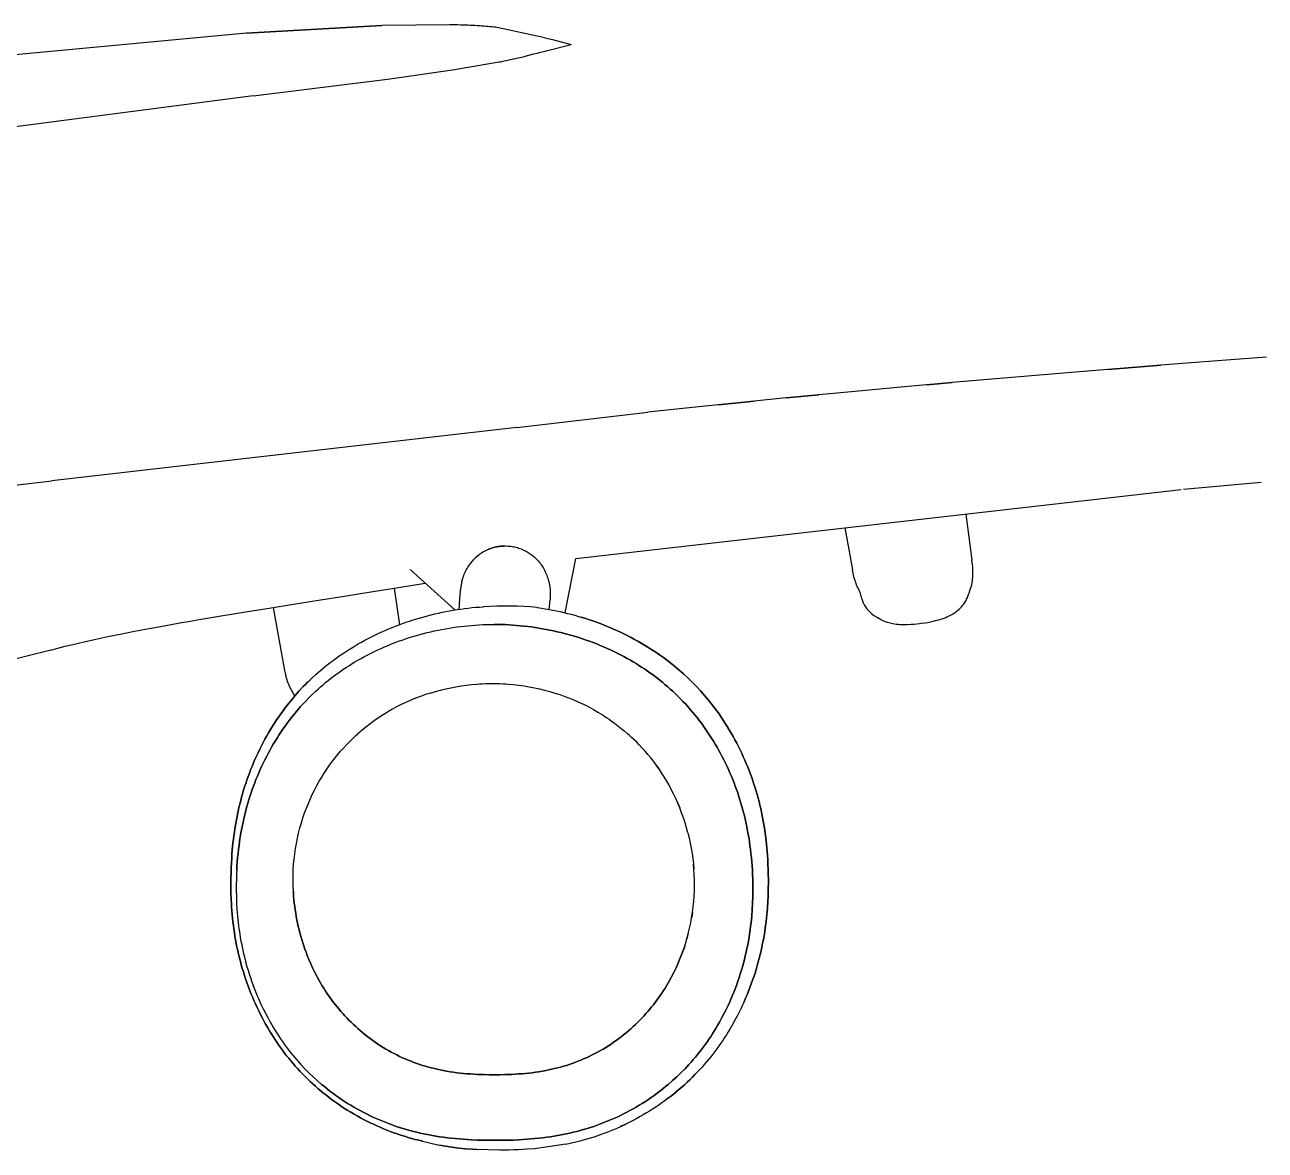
# Model space of a CAD drawing. Header units: metres. Extents: x -35769 to 135608, y -97159 to 12469.
# Drawn here: x 107040 to 115846, y -10421 to -2433 of the extents above; entities that cross this region are included whole.
import ezdxf

# ---------------------------------------------------------------- set-up
doc = ezdxf.new("R2010")
doc.units = ezdxf.units.M
doc.layers.get('0').update_dxf_attribs({"linetype": 'CONTINUOUS'})

msp = doc.modelspace()

# ---------------------------------------------------------------- linework, layer by layer
for p, q in [((108613.3, -2491.6), (109574.8, -2437.4)), ((109574.8, -2437.4), (108613.3, -2491.6)), ((110058, -2433), (109574.8, -2437.4)), ((110058, -2433), (109574.8, -2437.4)), ((110732, -2524.5), (110381.9, -2450.2)), ((108613.3, -2491.6), (101575, -3155.5)), ((110732, -2524.5), (110785.9, -2538.2)), ((110785.9, -2538.2), (110917.7, -2572.1)), ((110741.9, -2617.5), (110917.7, -2572.1)), ((110091.3, -2750.2), (110408, -2696.7)), ((109615, -2818.8), (110091.5, -2750.6)), ((108660.1, -2936.7), (109615, -2818.9)), ((108660.1, -2936.7), (99694.2, -4107)), ((110532.3, -5290.9), (111464, -5183.2)), ((110532.3, -5290.9), (107232.1, -5670.4)), ((100064.5, -6502.2), (107232.1, -5670.4)), ((115266, -5729.6), (115818.2, -5678.6)), ((110950.9, -6221.5), (115248.3, -5731.5)), ((113719.5, -5905.8), (113763.5, -6232.1)), ((112862.5, -6003.5), (112888.9, -6158.4)), ((112888.9, -6158.4), (112916.1, -6300.9)), ((110876.6, -6606.7), (110950.9, -6221.5)), ((110093.2, -6586.3), (109775.9, -6299.4)), ((109661.9, -6431), (109698.9, -6691.1)), ((110763.4, -6582.5), (110769, -6513.6)), ((108886, -7017), (108806, -6568)), ((107224.1, -6871.1), (105025.5, -7419.4)), ((111747.4, -8168.4), (111737.7, -8132.5)), ((111747.3, -8167.9), (111756.2, -8204)), ((110879.9, -10378.4), (110674.3, -10409)), ((110879.9, -10378.4), (110992.4, -10352))]:
    msp.add_line(p, q)
at = {"ltscale": 0.449428}
msp.add_line((113660.6, -6591.6), (113674.1, -6579.8), dxfattribs=at)
at = {"ltscale": 0.449412}
msp.add_line((113621.1, -6618.3), (113636.5, -6609), dxfattribs=at)
for points in [[(110381.9, -2450.2), (110368.6, -2448.9), (110355, -2447.6), (110341.1, -2446.3), (110326.9, -2445.1), (110312.4, -2444), (110297.6, -2442.8), (110282.4, -2441.8), (110267, -2440.7), (110251.2, -2439.8), (110235.2, -2438.9), (110218.8, -2438.1), (110202.2, -2437.3), (110185.2, -2436.6), (110167.9, -2435.9), (110150.4, -2435.3), (110132.5, -2434.7), (110114.3, -2434.2), (110095.9, -2433.8), (110077.1, -2433.4), (110058, -2433)], [(110408, -2696.7), (110417.1, -2694.9), (110426, -2693.2), (110443.4, -2689.8), (110460.2, -2686.4), (110476.9, -2682.8), (110492.7, -2679.4), (110509.7, -2675.6), (110526.2, -2671.8), (110541.8, -2668.2), (110553.6, -2665.4), (110564.9, -2662.6), (110576.2, -2659.8), (110587.4, -2657), (110609.4, -2651.3), (110652.8, -2640.1)], [(110652.8, -2640.1), (110678.5, -2633.4), (110691.5, -2630.1), (110711.3, -2625.1), (110726.4, -2621.3), (110741.9, -2617.5)], [(115854.8, -4792.4), (115600.6, -4811.5), (115352, -4830.5), (115103.9, -4849.8), (114729.6, -4879.6), (115103.9, -4849.8), (114729.6, -4879.5), (114357.8, -4909.8), (113989.1, -4940.7), (113624.4, -4972.4), (113443.1, -4988.5), (113624.4, -4972.4), (113440.9, -4988.6), (113258.6, -5005), (113083.3, -5021), (112909.3, -5037.2), (112676, -5059.4), (112445.4, -5081.8), (112676, -5059.4), (112445.5, -5081.7), (112218, -5104.3), (111962, -5130.4), (112218, -5104.5), (111962, -5130.4), (111710.6, -5156.6), (111464, -5183.2)], [(110451.3, -6132.4), (110439.9, -6132.6), (110428.9, -6133.2), (110418.3, -6134.1), (110407.8, -6135.3), (110397.6, -6136.9), (110387.4, -6138.8), (110377.4, -6141.1), (110367.5, -6143.8), (110357.6, -6146.8), (110347.8, -6150.1), (110338.1, -6153.8), (110328.5, -6157.8), (110319, -6162.2), (110309.7, -6166.9), (110300.4, -6171.9), (110291.3, -6177.2), (110282.4, -6182.9), (110273.6, -6188.9), (110265, -6195.1), (110256.6, -6201.7), (110237.2, -6218.9)], [(110328.7, -6157.7), (110338.3, -6153.7), (110348, -6150.1), (110357.8, -6146.7), (110367.6, -6143.8), (110377.5, -6141.1), (110387.5, -6138.8), (110397.6, -6136.9), (110407.9, -6135.3), (110418.3, -6134), (110429, -6133.2), (110439.9, -6132.6), (110451.3, -6132.4)], [(110451.3, -6132.4), (110470.5, -6133), (110480, -6133.6), (110489.5, -6134.6), (110499, -6135.9), (110508.5, -6137.5), (110517.9, -6139.4), (110527.2, -6141.6), (110536.5, -6144.2), (110545.6, -6147), (110554.7, -6150.1), (110563.6, -6153.4), (110581.2, -6161), (110598.2, -6169.6)], [(110143, -6384.9), (110151.6, -6355), (110155.4, -6344.2), (110159.6, -6333.5), (110164.1, -6322.9), (110169, -6312.5), (110174.2, -6302.3), (110179.8, -6292.3), (110185.7, -6282.4), (110191.9, -6272.8), (110198.5, -6263.3), (110205.4, -6254.2), (110215, -6242.3), (110225.2, -6230.9), (110236, -6220)], [(110598.2, -6169.6), (110612.9, -6178.2), (110627, -6187.4), (110640.7, -6197.5), (110653.8, -6208.2), (110662.2, -6215.7), (110670.3, -6223.6), (110678.1, -6231.7), (110685.7, -6240.1), (110692.9, -6248.7), (110699.9, -6257.6), (110706.5, -6266.7), (110712.8, -6276.1), (110718.9, -6285.6), (110724.5, -6295.4), (110729.9, -6305.3), (110734.9, -6315.5), (110739.2, -6324.7), (110743.2, -6334.1), (110746.9, -6343.5), (110750.3, -6353.1), (110753.4, -6362.7), (110756.3, -6372.5), (110761.2, -6392.1), (110765.1, -6412), (110766.9, -6424.4), (110768.4, -6436.9), (110769.5, -6449.7), (110770.2, -6462.5), (110770.5, -6475.2), (110770.4, -6488), (110769.9, -6500.8), (110769, -6513.6)], [(113748.3, -6449.3), (113762.3, -6408.7), (113765.3, -6393.3), (113767.5, -6377.8), (113768.7, -6366), (113769.5, -6354.3), (113769.9, -6342.5), (113769.9, -6330.7), (113769.4, -6315), (113769.7, -6299.3), (113769.5, -6278.4), (113768.5, -6264.5), (113763.5, -6232.1)], [(112966.4, -6452.1), (112960.5, -6441.9), (112955.1, -6431.5), (112950.1, -6420.8), (112945.4, -6410), (112941.1, -6399.1), (112937.2, -6388), (112933.6, -6376.8), (112930.3, -6365.5), (112926.4, -6350.3), (112922.8, -6335), (112918.7, -6314.6), (112916.1, -6300.9)], [(107224.1, -6871.1), (107275.1, -6857.9), (107327.1, -6844.7), (107380, -6831.9), (107420.2, -6822.5), (107461, -6813.1), (107544.4, -6794.4), (107629.9, -6776.1), (107717.5, -6758.1), (107818.8, -6738.1), (107923, -6718.3), (108029.9, -6698.6), (108139.7, -6679), (108214.7, -6665.9), (108290.8, -6652.8), (108447.1, -6626.5), (108608.6, -6599.9), (108775.4, -6572.9), (108947.5, -6545.3), (109125.1, -6517), (109308.2, -6487.8), (109497.1, -6457.6), (109691.6, -6426.2), (109882, -6395.3)], [(110143, -6384.9), (110140.7, -6394.2), (110139.6, -6399.6), (110137.1, -6411.7), (110136, -6417.1), (110135, -6423.3), (110132.2, -6440.9), (110131.3, -6447.7), (110130.7, -6452.7), (110130.1, -6457.9), (110128.2, -6475.6), (110127.1, -6486.9), (110126.3, -6497.1), (110125.5, -6508.1), (110124.7, -6519.7), (110124, -6531.4), (110123.5, -6540.2), (110123, -6549.3), (110122.6, -6559.2), (110121.7, -6581.8)], [(112966.4, -6452.1), (112968.6, -6461.6), (112970.8, -6470.7), (112973, -6479.3), (112975.3, -6487.4), (112978.2, -6497.5), (112981.2, -6506.7), (112984.1, -6515.2), (112986.9, -6522.8), (112989.7, -6529.6), (112992.3, -6535.6), (112994.2, -6539.7), (112996, -6543.4), (112997.8, -6546.8), (112999.4, -6549.8)], [(113411.2, -6681.4), (113431, -6678.2), (113450.7, -6674.6), (113470, -6670.8), (113489.3, -6666.6), (113515, -6660.2), (113527.7, -6656.6), (113540.4, -6652.8), (113553, -6648.6), (113565.5, -6644.2), (113578.1, -6639.2), (113590.5, -6633.9), (113601.3, -6628.9), (113611.9, -6623.5), (113620.2, -6618.9), (113628.5, -6614.1), (113636.5, -6609), (113644.5, -6603.7), (113652.2, -6598.1), (113659.7, -6592.3), (113667, -6586.2), (113674.1, -6579.8), (113680.4, -6573.8), (113686.5, -6567.5), (113692.3, -6561), (113697.9, -6554.4), (113703.2, -6547.5), (113708.4, -6540.4), (113713.2, -6533.2), (113717.8, -6525.8), (113722.1, -6518.3), (113726.2, -6510.6), (113732.4, -6497.4), (113737.8, -6484), (113742.5, -6470.3), (113745.6, -6459.9), (113748.3, -6449.3)], [(109046.9, -7099.6), (109062.1, -7084.7), (109077.6, -7070), (109109, -7041.3), (109141.2, -7013.5), (109174.1, -6986.4), (109207.7, -6960.2), (109229, -6944.2), (109250.5, -6928.6), (109272.3, -6913.2), (109294.2, -6898.2), (109316.5, -6883.5), (109338.9, -6869.1), (109361.5, -6855.1), (109384.3, -6841.3), (109407.4, -6827.9), (109430.6, -6814.8), (109454, -6802.1), (109477.5, -6789.6), (109501.3, -6777.5), (109525.2, -6765.7), (109549.2, -6754.2), (109573.4, -6743), (109597.8, -6732.2), (109622.3, -6721.6), (109646.9, -6711.4), (109671.7, -6701.6), (109696.6, -6692), (109721.6, -6682.8), (109746.7, -6673.9), (109771.9, -6665.3), (109797.3, -6657), (109822.8, -6649.1), (109848.3, -6641.5), (109874, -6634.3), (109899.7, -6627.3), (109925.5, -6620.7), (109951.4, -6614.4), (109977.4, -6608.5), (110003.4, -6602.9), (110029.5, -6597.6), (110055.7, -6592.7), (110082, -6588.1), (110108.2, -6583.8), (110134.6, -6579.9), (110161, -6576.4), (110187.4, -6573.2), (110213.9, -6570.3), (110240.4, -6567.9), (110266.9, -6565.7), (110293.4, -6564), (110295.1, -6563.9)], [(110677.5, -6568.7), (110681.9, -6569.3), (110708.5, -6573.2), (110735, -6577.5), (110761.5, -6582.2), (110788, -6587.2), (110814.3, -6592.6), (110840.6, -6598.3), (110866.9, -6604.3), (110893, -6610.7), (110919.1, -6617.5), (110945, -6624.5), (110970.9, -6631.9), (110996.7, -6639.7), (111022.4, -6647.8), (111048, -6656.2), (111073.4, -6664.9), (111098.8, -6674), (111124, -6683.4), (111149.1, -6693.2), (111174.1, -6703.2), (111199, -6713.7), (111223.7, -6724.4), (111248.2, -6735.4), (111272.6, -6746.8), (111296.9, -6758.6), (111321, -6770.6), (111344.9, -6783), (111368.7, -6795.7), (111392.2, -6808.7), (111415.6, -6822), (111438.8, -6835.7), (111461.8, -6849.7), (111484.6, -6864), (111507.2, -6878.6), (111529.6, -6893.6), (111552, -6909), (111574.1, -6924.8), (111595.6, -6940.6), (111616.8, -6956.7), (111650.6, -6983.3), (111683.7, -7010.8), (111716.1, -7039.1), (111747.7, -7068.3), (111778.6, -7098.3)], [(109104.8, -7163.9), (109121.9, -7148.2), (109139.3, -7132.7), (109156.9, -7117.6), (109174.7, -7102.6), (109192.8, -7088), (109211, -7073.5), (109229.5, -7059.4), (109248.1, -7045.5), (109267, -7031.8), (109286, -7018.5), (109305.2, -7005.4), (109324.6, -6992.5), (109344.2, -6979.9), (109363.9, -6967.6), (109383.8, -6955.5), (109403.9, -6943.7), (109427, -6930.6), (109450.3, -6917.8), (109473.9, -6905.3), (109497.6, -6893.2), (109521.4, -6881.4), (109545.5, -6870), (109569.7, -6859), (109594, -6848.3), (109618.6, -6837.9), (109643.2, -6827.9), (109668, -6818.2), (109693, -6808.9), (109718, -6799.9), (109743.2, -6791.3), (109768.5, -6783.1), (109794, -6775.2), (109819.5, -6767.6), (109845.1, -6760.4), (109870.8, -6753.5), (109896.6, -6747), (109922.5, -6740.8), (109948.5, -6735), (109974.5, -6729.5), (110000.6, -6724.4), (110026.8, -6719.6), (110053.1, -6715.1), (110079.4, -6711.1), (110105.7, -6707.3), (110132.1, -6703.9), (110158.5, -6700.9), (110185, -6698.2), (110211.5, -6695.8), (110238.1, -6693.8), (110264.6, -6692.2), (110291.2, -6690.9), (110317.8, -6690), (110344.4, -6689.4), (110371.1, -6689.3)], [(111639.2, -7163.9), (111622, -7148.2), (111604.6, -7132.7), (111586.9, -7117.6), (111569.1, -7102.6), (111551, -7088), (111532.7, -7073.5), (111514.2, -7059.4), (111495.5, -7045.5), (111476.6, -7031.8), (111457.5, -7018.5), (111438.2, -7005.4), (111418.8, -6992.5), (111399.2, -6979.9), (111379.4, -6967.6), (111359.5, -6955.5), (111339.4, -6943.7), (111316.2, -6930.6), (111292.8, -6917.8), (111269.3, -6905.3), (111245.5, -6893.2), (111221.6, -6881.4), (111197.5, -6870), (111173.3, -6859), (111148.9, -6848.3), (111124.3, -6837.9), (111099.6, -6827.9), (111074.8, -6818.2), (111049.8, -6808.9), (111024.7, -6799.9), (110999.5, -6791.3), (110974.1, -6783.1), (110948.7, -6775.2), (110923.1, -6767.6), (110897.5, -6760.4), (110871.7, -6753.5), (110845.9, -6747), (110819.9, -6740.8), (110793.9, -6735), (110767.9, -6729.5), (110741.7, -6724.4), (110715.5, -6719.6), (110689.2, -6715.1), (110662.9, -6711.1), (110636.5, -6707.3), (110610.1, -6703.9), (110583.7, -6700.9), (110557.2, -6698.2), (110530.7, -6695.8), (110504.1, -6693.8), (110477.5, -6692.2), (110450.9, -6690.9), (110424.3, -6690), (110397.7, -6689.4), (110371.1, -6689.3)], [(110371.1, -6689.3), (110397.7, -6689.4), (110424.3, -6690), (110450.9, -6690.9), (110477.5, -6692.2), (110504.1, -6693.8), (110530.7, -6695.8), (110557.2, -6698.2), (110583.7, -6700.9), (110610.1, -6703.9), (110636.5, -6707.3), (110662.9, -6711.1), (110689.2, -6715.1), (110715.5, -6719.6), (110741.7, -6724.4), (110767.9, -6729.5), (110793.9, -6735), (110819.9, -6740.8), (110845.9, -6747), (110871.7, -6753.5), (110897.5, -6760.4), (110923.1, -6767.6), (110948.7, -6775.2), (110974.1, -6783.1), (110999.5, -6791.3), (111024.7, -6799.9), (111049.8, -6808.9), (111074.8, -6818.2), (111099.6, -6827.9), (111124.3, -6837.9), (111148.9, -6848.3), (111173.3, -6859), (111197.5, -6870), (111221.6, -6881.4), (111245.5, -6893.2), (111269.3, -6905.3), (111292.8, -6917.8), (111316.2, -6930.6), (111339.4, -6943.7), (111359.5, -6955.5), (111379.4, -6967.6), (111399.2, -6979.9), (111418.8, -6992.5), (111438.2, -7005.4), (111457.5, -7018.5), (111476.6, -7031.8), (111495.5, -7045.5), (111514.2, -7059.4), (111532.7, -7073.5), (111551, -7088), (111569.1, -7102.6), (111586.9, -7117.6), (111604.6, -7132.7), (111622, -7148.2), (111639.2, -7163.9)], [(111778.6, -7098.3), (111747.7, -7068.3), (111716.1, -7039.1), (111683.7, -7010.8), (111650.6, -6983.3), (111616.8, -6956.7), (111595.6, -6940.6), (111574.1, -6924.8), (111552, -6909), (111529.6, -6893.6), (111507.2, -6878.6), (111484.6, -6864), (111461.8, -6849.7), (111438.8, -6835.7), (111415.6, -6822), (111392.2, -6808.7), (111368.7, -6795.7), (111344.9, -6783), (111321, -6770.6), (111296.9, -6758.6), (111272.6, -6746.8), (111248.2, -6735.4), (111223.7, -6724.4), (111199, -6713.7), (111174.1, -6703.2), (111149.1, -6693.2), (111124, -6683.4), (111098.8, -6674), (111073.4, -6664.9), (111048, -6656.2), (111022.4, -6647.8), (110996.7, -6639.7), (110992.4, -6638.4)], [(113411.2, -6681.4), (113391.4, -6684.2), (113371.5, -6686.6), (113351.9, -6688.7), (113332.2, -6690.3), (113305.8, -6691.8), (113292.5, -6692.2), (113279.3, -6692.3), (113266, -6692), (113252.8, -6691.5), (113239.3, -6690.5), (113225.8, -6689.1), (113214, -6687.4), (113202.3, -6685.4), (113193, -6683.5), (113183.7, -6681.4), (113174.4, -6678.9), (113165.3, -6676.2), (113156.3, -6673.1), (113147.3, -6669.8), (113138.5, -6666.1), (113129.9, -6662.1), (113122.1, -6658.2), (113114.4, -6654), (113106.9, -6649.6), (113096, -6642.4)], [(108957.9, -7195), (108955, -7190.9), (108948.3, -7180.8), (108941.9, -7170.5), (108935.8, -7160.1), (108930, -7149.4), (108924.5, -7138.6), (108919.4, -7127.6), (108914.6, -7116.5), (108910.1, -7105.3), (108905.9, -7093.9), (108902, -7082.4), (108898.4, -7070.9), (108895.2, -7059.2), (108892.3, -7047.5), (108889.6, -7035.6), (108886, -7017)], [(109046.9, -7099.6), (109031.8, -7114.7), (109016.9, -7130), (108987.8, -7161.2), (108959.5, -7193.1), (108932, -7225.8), (108905.3, -7259.2), (108889.1, -7280.3), (108873.2, -7301.6), (108857.6, -7323.3), (108842.2, -7345.3), (108827.3, -7367.4), (108812.6, -7389.8), (108798.3, -7412.3), (108784.4, -7435.1), (108770.7, -7458.1), (108757.4, -7481.2), (108744.4, -7504.6), (108731.8, -7528.1), (108719.5, -7551.8), (108707.5, -7575.7), (108695.9, -7599.7), (108684.6, -7623.9), (108673.7, -7648.3), (108663.1, -7672.8), (108652.9, -7697.4), (108643, -7722.2), (108633.8, -7746), (108625, -7769.9), (108616.5, -7793.9), (108608.4, -7818), (108600.5, -7842.2), (108593, -7866.6), (108585.8, -7891), (108578.9, -7915.5), (108572.3, -7940.1), (108566.1, -7964.8), (108560.1, -7989.5), (108554.5, -8014.4), (108549.2, -8039.3), (108544.2, -8064.2), (108539.5, -8089.3), (108535.1, -8114.4), (108531.1, -8139.5), (108527.3, -8164.7), (108523.8, -8189.9), (108520.6, -8215.2), (108517.7, -8240.5), (108515.1, -8265.9), (108510.7, -8316.7), (108508.4, -8349.1), (108506.5, -8381.5), (108504.9, -8417), (108503.7, -8452.5)], [(108503.7, -8452.5), (108504.9, -8417), (108506.5, -8381.5), (108508.4, -8349.1), (108510.7, -8316.7), (108515.1, -8265.9), (108517.7, -8240.5), (108520.6, -8215.2), (108523.8, -8189.9), (108527.3, -8164.7), (108531.1, -8139.5), (108535.1, -8114.4), (108539.5, -8089.3), (108544.2, -8064.2), (108549.2, -8039.3), (108554.5, -8014.4), (108560.1, -7989.5), (108566.1, -7964.8), (108572.3, -7940.1), (108578.9, -7915.5), (108585.8, -7891), (108593, -7866.6), (108600.5, -7842.2), (108608.4, -7818), (108616.5, -7793.9), (108625, -7769.9), (108633.8, -7746), (108643, -7722.2), (108652.9, -7697.4), (108663.1, -7672.8), (108673.7, -7648.3), (108684.6, -7623.9), (108695.9, -7599.7), (108707.5, -7575.7), (108719.5, -7551.8), (108731.8, -7528.1), (108744.4, -7504.6), (108757.4, -7481.2), (108770.7, -7458.1), (108784.4, -7435.1), (108798.3, -7412.3), (108812.6, -7389.8), (108827.3, -7367.4), (108842.2, -7345.3), (108857.6, -7323.3), (108873.2, -7301.6), (108889.1, -7280.3), (108905.3, -7259.2), (108932, -7225.8), (108959.5, -7193.1), (108987.8, -7161.2), (109016.9, -7130), (109031.8, -7114.7), (109046.9, -7099.6)], [(109919.9, -7176.1), (109955.4, -7165.7), (109991.4, -7155.9), (110027.6, -7147.1), (110064, -7139.1), (110100.6, -7131.9), (110137.4, -7125.7), (110174.3, -7120.4), (110211.3, -7115.9), (110248.5, -7112.4), (110267.1, -7111), (110285.7, -7109.9), (110310.5, -7108.7), (110335.4, -7108), (110360.5, -7107.8)], [(110360.5, -7107.8), (110385.3, -7108), (110410.2, -7108.7), (110435.1, -7109.9), (110453.7, -7111), (110472.4, -7112.4), (110509.6, -7115.9), (110546.8, -7120.4), (110583.9, -7125.7), (110620.8, -7131.9), (110657.5, -7139.1), (110693.6, -7147), (110730, -7155.8), (110766.1, -7165.6), (110802, -7176.3), (110837.6, -7187.8), (110872.9, -7200.2), (110907.9, -7213.4), (110942.5, -7227.6), (110976.7, -7242.7), (111010.1, -7258.4), (111043.4, -7275.3), (111076.3, -7293), (111108.6, -7311.6), (111140.5, -7331.1), (111156.2, -7341.1), (111171.8, -7351.4), (111187.2, -7361.9), (111202.5, -7372.6), (111226.7, -7390.2), (111250.5, -7408.3), (111273.9, -7426.9), (111297, -7445.9), (111319.5, -7465.4)], [(112317.9, -8463.3), (112317.1, -8428.3), (112315.8, -8393.2), (112314.1, -8359.9), (112312, -8326.5), (112307.9, -8275.3), (112305.4, -8249.8), (112302.7, -8224.3), (112299.6, -8198.8), (112296.3, -8173.4), (112292.7, -8148), (112288.7, -8122.6), (112284.4, -8097.3), (112279.9, -8072.1), (112275, -8046.9), (112269.8, -8021.8), (112264.2, -7996.8), (112258.4, -7971.8), (112252.2, -7946.9), (112245.7, -7922.1), (112238.9, -7897.4), (112231.8, -7872.8), (112224.3, -7848.2), (112216.5, -7823.8), (112208.4, -7799.5), (112200, -7775.3), (112191.2, -7751.1), (112182.2, -7727.2), (112172.3, -7702.2), (112162.1, -7677.3), (112151.6, -7652.6), (112140.7, -7628), (112129.4, -7603.6), (112117.8, -7579.3), (112105.9, -7555.2), (112093.6, -7531.3), (112081, -7507.6), (112068.1, -7484), (112054.8, -7460.6), (112041.2, -7437.4), (112027.2, -7414.4), (112012.9, -7391.7), (111998.3, -7369.1), (111983.4, -7346.8), (111968.1, -7324.6), (111952.4, -7302.7), (111936.5, -7281.1), (111920.3, -7259.7), (111893.6, -7226), (111866.1, -7192.9), (111837.8, -7160.6), (111808.6, -7129.1), (111778.6, -7098.3)], [(111778.6, -7098.3), (111808.6, -7129.1), (111837.8, -7160.6), (111866.1, -7192.9), (111893.6, -7226), (111920.3, -7259.7), (111936.5, -7281.1), (111952.4, -7302.7), (111968.1, -7324.6), (111983.4, -7346.8), (111998.3, -7369.1), (112012.9, -7391.7), (112027.2, -7414.4), (112041.2, -7437.4), (112054.8, -7460.6), (112068.1, -7484), (112081, -7507.6), (112093.6, -7531.3), (112105.9, -7555.2), (112117.8, -7579.3), (112129.4, -7603.6), (112140.7, -7628), (112151.6, -7652.6), (112162.1, -7677.3), (112172.3, -7702.2), (112182.2, -7727.2), (112191.2, -7751.1), (112200, -7775.3), (112208.4, -7799.5), (112216.5, -7823.8), (112224.3, -7848.2), (112231.8, -7872.8), (112238.9, -7897.4), (112245.7, -7922.1), (112252.2, -7946.9), (112258.4, -7971.8), (112264.2, -7996.8), (112269.8, -8021.8), (112275, -8046.9), (112279.9, -8072.1), (112284.4, -8097.3), (112288.7, -8122.6), (112292.7, -8148), (112296.3, -8173.4), (112299.6, -8198.8), (112302.7, -8224.3), (112305.4, -8249.8), (112307.9, -8275.3), (112312, -8326.5), (112314.1, -8359.9), (112315.8, -8393.2), (112317.1, -8428.3), (112317.9, -8463.3)], [(108544.2, -8433.5), (108546, -8403.9), (108548.2, -8374.4), (108550.7, -8344.8), (108553.7, -8315.3), (108557, -8285.8), (108560.7, -8256.4), (108567, -8212.4), (108574.2, -8168.5), (108582.4, -8124.9), (108591.6, -8081.4), (108597.3, -8056.6), (108603.3, -8031.9), (108609.6, -8007.3), (108616.2, -7982.8), (108623.2, -7958.4), (108630.5, -7934.1), (108638.1, -7909.9), (108646, -7885.7), (108654.3, -7861.7), (108662.9, -7837.8), (108671.8, -7814), (108681, -7790.4), (108690.6, -7766.9), (108700.5, -7743.5), (108710.7, -7720.2), (108721.2, -7697.1), (108732.1, -7674.1), (108743.2, -7651.3), (108754.7, -7628.6), (108766.6, -7606.1), (108778.7, -7583.8), (108791.2, -7561.6), (108803.9, -7539.7), (108817, -7517.9), (108830.4, -7496.3), (108844.1, -7474.9), (108858.1, -7453.7), (108872.5, -7432.7), (108887.1, -7411.9), (108902.1, -7391.3), (108917.3, -7371), (108932.9, -7350.9), (108948.8, -7331), (108964.9, -7311.4), (108981.4, -7292), (108998.1, -7272.9), (109015.2, -7254), (109032.5, -7235.4), (109056.1, -7211.1), (109080.2, -7187.2), (109104.8, -7163.9)], [(109104.8, -7163.9), (109080.2, -7187.2), (109056.1, -7211.1), (109032.5, -7235.4), (109015.2, -7254), (108998.1, -7272.9), (108981.4, -7292), (108964.9, -7311.4), (108948.8, -7331), (108932.9, -7350.9), (108917.3, -7371), (108902.1, -7391.3), (108887.1, -7411.9), (108872.5, -7432.7), (108858.1, -7453.7), (108844.1, -7474.9), (108830.4, -7496.3), (108817, -7517.9), (108803.9, -7539.7), (108791.2, -7561.6), (108778.7, -7583.8), (108766.6, -7606.1), (108754.7, -7628.6), (108743.2, -7651.3), (108732.1, -7674.1), (108721.2, -7697.1), (108710.7, -7720.2), (108700.5, -7743.5), (108690.6, -7766.9), (108681, -7790.4), (108671.8, -7814), (108662.9, -7837.8), (108654.3, -7861.7), (108646, -7885.7), (108638.1, -7909.9), (108630.5, -7934.1), (108623.2, -7958.4), (108616.2, -7982.8), (108609.6, -8007.3), (108603.3, -8031.9), (108597.3, -8056.6), (108591.6, -8081.4), (108582.4, -8124.9), (108574.2, -8168.5), (108567, -8212.4), (108560.7, -8256.4), (108557, -8285.8), (108553.7, -8315.3), (108550.7, -8344.8), (108548.2, -8374.4), (108546, -8403.9), (108544.2, -8433.5)], [(112204.8, -8433.5), (112202.9, -8403.9), (112200.6, -8374.4), (112198, -8344.8), (112194.9, -8315.3), (112191.5, -8285.8), (112187.7, -8256.4), (112181.2, -8212.4), (112173.8, -8168.5), (112165.4, -8124.9), (112156.1, -8081.4), (112150.3, -8056.6), (112144.2, -8031.9), (112137.8, -8007.3), (112131.1, -7982.8), (112124, -7958.4), (112116.6, -7934.1), (112108.9, -7909.9), (112100.9, -7885.7), (112092.5, -7861.7), (112083.8, -7837.8), (112074.8, -7814), (112065.5, -7790.4), (112055.8, -7766.9), (112045.9, -7743.5), (112035.6, -7720.2), (112024.9, -7697.1), (112014, -7674.1), (112002.7, -7651.3), (111991.1, -7628.6), (111979.2, -7606.1), (111967, -7583.8), (111954.5, -7561.6), (111941.6, -7539.7), (111928.4, -7517.9), (111914.9, -7496.3), (111901.1, -7474.9), (111887, -7453.7), (111872.6, -7432.7), (111857.9, -7411.9), (111842.8, -7391.3), (111827.5, -7371), (111811.9, -7350.9), (111795.9, -7331), (111779.7, -7311.4), (111763.1, -7292), (111746.3, -7272.9), (111729.2, -7254), (111711.8, -7235.4), (111688.1, -7211.1), (111663.9, -7187.2), (111639.2, -7163.9)], [(111639.2, -7163.9), (111663.9, -7187.2), (111688.1, -7211.1), (111711.8, -7235.4), (111729.2, -7254), (111746.3, -7272.9), (111763.1, -7292), (111779.7, -7311.4), (111795.9, -7331), (111811.9, -7350.9), (111827.5, -7371), (111842.8, -7391.3), (111857.9, -7411.9), (111872.6, -7432.7), (111887, -7453.7), (111901.1, -7474.9), (111914.9, -7496.3), (111928.4, -7517.9), (111941.6, -7539.7), (111954.5, -7561.6), (111967, -7583.8), (111979.2, -7606.1), (111991.1, -7628.6), (112002.7, -7651.3), (112014, -7674.1), (112024.9, -7697.1), (112035.6, -7720.2), (112045.9, -7743.5), (112055.8, -7766.9), (112065.5, -7790.4), (112074.8, -7814), (112083.8, -7837.8), (112092.5, -7861.7), (112100.9, -7885.7), (112108.9, -7909.9), (112116.6, -7934.1), (112124, -7958.4), (112131.1, -7982.8), (112137.8, -8007.3), (112144.2, -8031.9), (112150.3, -8056.6), (112156.1, -8081.4), (112165.4, -8124.9), (112173.8, -8168.5), (112181.2, -8212.4), (112187.7, -8256.4), (112191.5, -8285.8), (112194.9, -8315.3), (112198, -8344.8), (112200.6, -8374.4), (112202.9, -8403.9), (112204.8, -8433.5)], [(108944.9, -8565), (108945.1, -8429.3), (108947.8, -8392.2), (108951.3, -8354.8), (108955.9, -8317), (108961.5, -8280), (108967.9, -8243.3), (108975.5, -8206.2), (108983.9, -8170), (108993.2, -8134.1), (109003.3, -8098.5), (109014.5, -8062.7), (109014.3, -8063.3), (109026.5, -8027.8), (109039.4, -7993.4), (109053.1, -7959.4), (109067.6, -7925.8), (109082.9, -7892.6), (109098, -7862), (109113.8, -7831.8), (109130.6, -7801.8), (109147.9, -7772.7), (109165.8, -7744), (109184.4, -7715.8), (109203.7, -7688.2), (109223.6, -7661.1), (109242.4, -7636.9), (109261.7, -7613.1), (109281.5, -7589.9), (109301.8, -7567.1), (109322.5, -7544.8), (109340.2, -7526.6), (109340.2, -7526.6), (109358.2, -7508.8), (109376.5, -7491.4), (109390.4, -7478.5), (109404.5, -7465.8)], [(111747.3, -8167.9), (111737.5, -8132.1), (111726.9, -8096.6), (111715.4, -8061.4), (111703, -8026.7), (111689.9, -7992.3), (111675.9, -7958.3), (111689.7, -7991.8), (111675.6, -7957.8), (111660.7, -7924.4), (111645, -7891.3), (111629.6, -7860.8), (111613.5, -7830.8), (111596.7, -7801.2), (111579.2, -7772.1), (111561, -7743.5), (111542.2, -7715.4), (111522.8, -7687.9), (111541.7, -7714.6), (111522.2, -7687.1), (111502, -7660.1), (111483, -7636), (111463.5, -7612.3), (111443.5, -7589.2), (111423, -7566.5), (111402.1, -7544.3), (111384.3, -7526.2), (111366.2, -7508.4), (111347.8, -7491), (111333.8, -7478.2), (111319.5, -7465.4)], [(111747.4, -8168.4), (111756.2, -8204.5), (111764.2, -8240.9), (111771.2, -8277.6), (111777.3, -8314.5), (111782.6, -8351.7), (111786.8, -8389), (111790, -8426.8), (111786.9, -8389.9), (111790.1, -8427.3)], [(108503.7, -8452.5), (108503, -8487.5), (108502.6, -8522.6), (108502.7, -8557), (108503.3, -8591.5), (108505, -8643.6), (108506.3, -8669.7), (108507.9, -8695.7), (108509.8, -8721.7), (108512, -8747.7), (108514.5, -8773.6), (108517.4, -8799.5), (108520.5, -8825.4), (108523.9, -8851.2), (108527.7, -8876.9), (108531.8, -8902.6), (108536.3, -8928.3), (108541, -8953.9), (108546.1, -8979.4), (108551.6, -9004.9), (108557.3, -9030.3), (108563.4, -9055.6), (108569.9, -9080.8), (108576.6, -9106), (108583.8, -9131), (108591.2, -9156), (108599, -9180.8), (108607.1, -9205.6), (108616, -9231.4), (108625.2, -9257), (108634.8, -9282.6), (108644.8, -9308), (108655.2, -9333.2), (108665.9, -9358.4), (108677, -9383.4), (108688.4, -9408.2), (108700.2, -9432.8), (108712.4, -9457.2), (108729.1, -9489.5), (108746.6, -9521.4), (108764.6, -9553), (108776.8, -9573.6), (108789.3, -9594), (108802, -9614.2), (108815, -9634.2), (108828.3, -9654.1), (108841.9, -9673.7), (108855.7, -9693.2), (108869.8, -9712.5), (108884.1, -9731.6), (108898.7, -9750.5), (108913.6, -9769.2), (108928.8, -9787.6), (108944.2, -9805.9), (108959.8, -9823.9), (108975.8, -9841.7), (108992, -9859.3)], [(108992, -9859.3), (108975.8, -9841.7), (108959.8, -9823.9), (108944.2, -9805.9), (108928.8, -9787.6), (108913.6, -9769.2), (108898.7, -9750.5), (108884.1, -9731.6), (108869.8, -9712.5), (108855.7, -9693.2), (108841.9, -9673.7), (108828.3, -9654.1), (108815, -9634.2), (108802, -9614.2), (108789.3, -9594), (108776.8, -9573.6), (108764.6, -9553), (108746.6, -9521.4), (108729.1, -9489.5), (108712.4, -9457.2), (108700.2, -9432.8), (108688.4, -9408.2), (108677, -9383.4), (108665.9, -9358.4), (108655.2, -9333.2), (108644.8, -9308), (108634.8, -9282.6), (108625.2, -9257), (108616, -9231.4), (108607.1, -9205.6), (108599, -9180.8), (108591.2, -9156), (108583.8, -9131), (108576.6, -9106), (108569.9, -9080.8), (108563.4, -9055.6), (108557.3, -9030.3), (108551.6, -9004.9), (108546.1, -8979.4), (108541, -8953.9), (108536.3, -8928.3), (108531.8, -8902.6), (108527.7, -8876.9), (108523.9, -8851.2), (108520.5, -8825.4), (108517.4, -8799.5), (108514.5, -8773.6), (108512, -8747.7), (108509.8, -8721.7), (108507.9, -8695.7), (108506.3, -8669.7), (108505, -8643.6), (108503.3, -8591.5), (108502.7, -8557), (108502.6, -8522.6), (108503, -8487.5), (108503.7, -8452.5)], [(108544.2, -8433.5), (108542.8, -8464.6), (108541.6, -8495.6), (108540.8, -8537), (108540.8, -8578.5), (108541.5, -8619.9), (108543.2, -8666.5), (108546, -8713), (108549.8, -8759.5), (108554.6, -8805.8), (108557.9, -8832.2), (108561.5, -8858.6), (108565.5, -8884.9), (108569.8, -8911.2), (108574.4, -8937.4), (108579.5, -8963.6), (108584.8, -8989.7), (108590.6, -9015.7), (108596.7, -9041.6), (108603.1, -9067.4), (108610, -9093.2), (108617.1, -9118.8), (108624.7, -9144.4), (108632.6, -9169.8), (108640.9, -9195.2), (108649.5, -9220.4), (108658.5, -9245.5), (108667.8, -9270.5), (108677.6, -9295.3), (108687.6, -9320), (108698.1, -9344.5), (108708.9, -9368.9), (108720.1, -9393.1), (108731.6, -9417.2), (108747.5, -9449), (108764.1, -9480.4), (108781.3, -9511.6), (108792.9, -9531.8), (108804.8, -9551.9), (108817, -9571.8), (108829.5, -9591.5), (108842.2, -9611.1), (108855.2, -9630.5), (108868.5, -9649.7), (108882, -9668.7), (108895.9, -9687.6), (108909.9, -9706.2), (108924.3, -9724.6), (108938.9, -9742.8), (108953.8, -9760.8), (108968.9, -9778.6), (108984.3, -9796.2), (109000, -9813.5)], [(111724.9, -8971.3), (111717.3, -8993.7), (111729.2, -8957.2), (111740.2, -8920.4), (111750.2, -8883.4), (111740.4, -8920.3), (111750.2, -8883.1), (111759.1, -8845.8), (111767.1, -8808), (111773.9, -8770.3), (111779.8, -8732.5), (111774.1, -8769.9), (111779.8, -8732), (111784.6, -8694), (111788.4, -8656), (111791.2, -8617.7), (111793, -8579.2), (111793.7, -8541.1), (111793.5, -8503.1), (111792.3, -8465.2), (111790.1, -8427.3)], [(111754.5, -9813.5), (111770.1, -9796.2), (111785.5, -9778.6), (111800.6, -9760.8), (111815.4, -9742.8), (111829.9, -9724.6), (111844.2, -9706.2), (111858.2, -9687.6), (111871.9, -9668.7), (111885.4, -9649.7), (111898.6, -9630.5), (111911.5, -9611.1), (111924.2, -9591.5), (111936.5, -9571.8), (111948.7, -9551.9), (111960.5, -9531.8), (111972, -9511.6), (111989.1, -9480.4), (112005.6, -9449), (112021.4, -9417.2), (112032.8, -9393.1), (112043.9, -9368.9), (112054.6, -9344.5), (112064.9, -9320), (112074.9, -9295.3), (112084.5, -9270.5), (112093.8, -9245.5), (112102.7, -9220.4), (112111.2, -9195.2), (112119.4, -9169.8), (112127.2, -9144.4), (112134.6, -9118.8), (112141.7, -9093.2), (112148.4, -9067.4), (112154.8, -9041.6), (112160.8, -9015.7), (112166.4, -8989.7), (112171.7, -8963.6), (112176.6, -8937.4), (112181.2, -8911.2), (112185.4, -8884.9), (112189.2, -8858.6), (112192.7, -8832.2), (112195.9, -8805.8), (112200.6, -8759.5), (112204.2, -8713), (112206.8, -8666.5), (112208.3, -8619.9), (112208.9, -8578.5), (112208.6, -8537), (112207.7, -8495.6), (112206.4, -8464.6), (112204.8, -8433.5)], [(112204.8, -8433.5), (112206.4, -8464.6), (112207.7, -8495.6), (112208.6, -8537), (112208.9, -8578.5), (112208.3, -8619.9), (112206.8, -8666.5), (112204.2, -8713), (112200.6, -8759.5), (112195.9, -8805.8), (112192.7, -8832.2), (112189.2, -8858.6), (112185.4, -8884.9), (112181.2, -8911.2), (112176.6, -8937.4), (112171.7, -8963.6), (112166.4, -8989.7), (112160.8, -9015.7), (112154.8, -9041.6), (112148.4, -9067.4), (112141.7, -9093.2), (112134.6, -9118.8), (112127.2, -9144.4), (112119.4, -9169.8), (112111.2, -9195.2), (112102.7, -9220.4), (112093.8, -9245.5), (112084.5, -9270.5), (112074.9, -9295.3), (112064.9, -9320), (112054.6, -9344.5), (112043.9, -9368.9), (112032.8, -9393.1), (112021.4, -9417.2), (112005.6, -9449), (111989.1, -9480.4), (111972, -9511.6), (111960.5, -9531.8), (111948.7, -9551.9), (111936.5, -9571.8), (111924.2, -9591.5), (111911.5, -9611.1), (111898.6, -9630.5), (111885.4, -9649.7), (111871.9, -9668.7), (111858.2, -9687.6), (111844.2, -9706.2), (111829.9, -9724.6), (111815.4, -9742.8), (111800.6, -9760.8), (111785.5, -9778.6), (111770.1, -9796.2), (111754.5, -9813.5)], [(112317.9, -8463.3), (112318.4, -8495.2), (112318.4, -8527.1), (112318.1, -8560), (112317.4, -8593), (112316.3, -8623.8), (112314.8, -8654.5), (112311.7, -8702.3), (112307.6, -8749.9), (112302.5, -8797.4), (112296.3, -8844.8), (112292.3, -8871.8), (112287.9, -8898.7), (112283.1, -8925.6), (112278, -8952.4), (112272.5, -8979.1), (112266.7, -9005.8), (112260.5, -9032.3), (112253.9, -9058.8), (112247, -9085.2), (112239.6, -9111.5), (112232, -9137.7), (112223.9, -9163.8), (112215.5, -9189.7), (112206.7, -9215.6), (112197.5, -9241.3), (112188, -9266.9), (112178.1, -9292.3), (112167.8, -9317.6), (112157.2, -9342.8), (112146.2, -9367.8), (112134.9, -9392.6), (112123.2, -9417.3), (112111.1, -9441.8), (112098.7, -9466.2), (112081.5, -9498.3), (112063.8, -9530.1), (112045.4, -9561.6), (112033, -9582), (112020.3, -9602.3), (112007.4, -9622.4), (111994.2, -9642.3), (111980.7, -9662.1), (111967, -9681.6), (111953, -9701), (111938.7, -9720.2), (111924.2, -9739.2), (111909.4, -9758), (111894.4, -9776.6), (111879.1, -9794.9), (111863.6, -9813.1), (111847.8, -9831), (111815.4, -9866.2)], [(112141.3, -9378.7), (112146.2, -9367.8), (112157.2, -9342.8), (112167.8, -9317.6), (112178.1, -9292.3), (112188, -9266.9), (112197.5, -9241.3), (112206.7, -9215.6), (112215.5, -9189.7), (112223.9, -9163.8), (112232, -9137.7), (112239.6, -9111.5), (112247, -9085.2), (112253.9, -9058.8), (112260.5, -9032.3), (112266.7, -9005.8), (112272.5, -8979.1), (112278, -8952.4), (112283.1, -8925.6), (112287.9, -8898.7), (112292.3, -8871.8), (112296.3, -8844.8), (112302.5, -8797.4), (112307.6, -8749.9), (112311.7, -8702.3), (112314.8, -8654.5), (112316.3, -8623.8), (112317.4, -8593), (112318.1, -8560), (112318.4, -8527.1), (112318.4, -8495.2), (112317.9, -8463.3)], [(108944.9, -8565), (108945.2, -8573.4), (108946.6, -8597.1), (108948.4, -8620.8), (108950.5, -8644.5), (108953.1, -8668.2), (108956, -8691.9), (108959.3, -8715.5), (108962.9, -8739.1), (108967, -8762.6), (108971.4, -8786.1), (108976.2, -8809.6), (108981.3, -8832.9), (108986.9, -8856.2), (108992.8, -8879.4), (108999.1, -8902.6), (109005.8, -8925.6), (109012.9, -8948.5), (109020.3, -8971.3), (109028.1, -8994), (109036.3, -9016.5), (109044.8, -9038.9), (109056.8, -9068.6), (109069.5, -9098), (109082.8, -9127), (109098.5, -9159.4), (109115.1, -9191.3), (109132.6, -9222.7), (109150.8, -9253.7), (109161.6, -9271.1), (109172.6, -9288.4), (109184, -9305.6), (109195.5, -9322.5), (109207.4, -9339.3), (109219.5, -9355.9), (109231.8, -9372.3), (109244.4, -9388.5), (109257.3, -9404.5), (109270.4, -9420.3), (109283.7, -9436), (109297.3, -9451.4), (109311.2, -9466.6), (109325.3, -9481.6)], [(109325.3, -9481.6), (109311.2, -9466.6), (109297.3, -9451.4), (109283.7, -9436), (109270.4, -9420.3), (109257.3, -9404.5), (109244.4, -9388.5), (109231.8, -9372.3), (109219.5, -9355.9), (109207.4, -9339.3), (109195.5, -9322.5), (109184, -9305.6), (109172.6, -9288.4), (109161.6, -9271.1), (109150.8, -9253.7), (109132.6, -9222.7), (109115.1, -9191.3), (109098.5, -9159.4), (109082.8, -9127), (109069.5, -9098), (109056.8, -9068.6), (109044.8, -9038.9), (109036.3, -9016.5), (109028.1, -8994), (109020.3, -8971.3), (109012.9, -8948.5), (109005.8, -8925.6), (108999.1, -8902.6), (108992.8, -8879.4), (108986.9, -8856.2), (108981.3, -8832.9), (108976.2, -8809.6), (108971.4, -8786.1), (108967, -8762.6), (108962.9, -8739.1), (108959.3, -8715.5), (108956, -8691.9), (108953.1, -8668.2), (108950.5, -8644.5), (108948.4, -8620.8), (108946.6, -8597.1), (108945.8, -8583.8)], [(111422, -9481.6), (111436, -9466.6), (111449.8, -9451.4), (111463.4, -9436), (111476.7, -9420.3), (111489.7, -9404.5), (111502.5, -9388.5), (111515, -9372.3), (111527.3, -9355.9), (111539.3, -9339.3), (111551.1, -9322.5), (111562.6, -9305.6), (111573.9, -9288.4), (111584.8, -9271.1), (111595.5, -9253.7), (111613.6, -9222.7), (111630.9, -9191.3), (111647.4, -9159.4), (111663, -9127), (111676.2, -9098), (111688.8, -9068.6), (111700.6, -9038.9), (111709.1, -9016.5), (111718.9, -8989)], [(111718.9, -8989), (111709.1, -9016.5), (111700.6, -9038.9), (111688.8, -9068.6), (111676.2, -9098), (111663, -9127), (111647.4, -9159.4), (111630.9, -9191.3), (111613.6, -9222.7), (111595.5, -9253.7), (111584.8, -9271.1), (111573.9, -9288.4), (111562.6, -9305.6), (111551.1, -9322.5), (111539.3, -9339.3), (111527.3, -9355.9), (111515, -9372.3), (111502.5, -9388.5), (111489.7, -9404.5), (111476.7, -9420.3), (111463.4, -9436), (111449.8, -9451.4), (111436, -9466.6), (111422, -9481.6)], [(110374.4, -9885.6), (110337.5, -9885.4), (110300.7, -9884.8), (110251.8, -9883.2), (110227.4, -9881.9), (110203, -9880.4), (110178.8, -9878.6), (110154.6, -9876.5), (110130.4, -9874), (110106.4, -9871.2), (110082.4, -9868), (110058.4, -9864.5), (110034.6, -9860.5), (110010.9, -9856.2), (109989.6, -9851.9), (109968.4, -9847.3), (109947.4, -9842.4), (109926.4, -9837.2), (109905.5, -9831.6), (109884.7, -9825.6), (109864, -9819.3), (109843.4, -9812.7), (109823, -9805.7), (109802.7, -9798.4), (109782, -9790.5), (109761.4, -9782.2), (109741, -9773.6), (109720.8, -9764.6), (109700.7, -9755.2), (109680.7, -9745.5), (109661, -9735.5), (109641.4, -9725), (109622, -9714.3), (109602.8, -9703.1), (109583.8, -9691.7), (109565, -9679.8), (109546.4, -9667.7), (109528, -9655.2), (109509.8, -9642.4), (109491.8, -9629.3), (109474.1, -9615.9), (109456.6, -9602.1), (109439.3, -9588), (109422.3, -9573.7), (109405.5, -9559), (109388.9, -9544.1), (109372.6, -9528.9), (109356.6, -9513.4), (109340.8, -9497.7), (109325.3, -9481.6)], [(109325.3, -9481.6), (109340.8, -9497.7), (109356.6, -9513.4), (109372.6, -9528.9), (109388.9, -9544.1), (109405.5, -9559), (109422.3, -9573.7), (109439.3, -9588), (109456.6, -9602.1), (109474.1, -9615.9), (109491.8, -9629.3), (109509.8, -9642.4), (109528, -9655.2), (109546.4, -9667.7), (109565, -9679.8), (109583.8, -9691.7), (109602.8, -9703.1), (109622, -9714.3), (109641.4, -9725), (109661, -9735.5), (109680.7, -9745.5), (109700.7, -9755.2), (109720.8, -9764.6), (109741, -9773.6), (109761.4, -9782.2), (109782, -9790.5), (109802.7, -9798.4), (109823, -9805.7), (109843.4, -9812.7), (109864, -9819.3), (109884.7, -9825.6), (109905.5, -9831.6), (109926.4, -9837.2), (109947.4, -9842.4), (109968.4, -9847.3), (109989.6, -9851.9), (110010.9, -9856.2), (110034.6, -9860.5), (110058.4, -9864.5), (110082.4, -9868), (110106.4, -9871.2), (110130.4, -9874), (110154.6, -9876.5), (110178.8, -9878.6), (110203, -9880.4), (110227.4, -9881.9), (110251.8, -9883.2), (110300.7, -9884.8), (110337.5, -9885.4), (110374.4, -9885.6)], [(111422, -9481.6), (111406.5, -9497.7), (111390.8, -9513.4), (111374.8, -9528.9), (111358.6, -9544.1), (111342.1, -9559), (111325.3, -9573.7), (111308.3, -9588), (111291.1, -9602.1), (111273.6, -9615.9), (111255.9, -9629.3), (111238, -9642.4), (111219.8, -9655.2), (111201.5, -9667.7), (111182.9, -9679.8), (111164.1, -9691.7), (111145.1, -9703.1), (111126, -9714.3), (111106.6, -9725), (111087.1, -9735.5), (111067.4, -9745.5), (111047.5, -9755.2), (111027.4, -9764.6), (111007.2, -9773.6), (110986.8, -9782.2), (110966.3, -9790.5), (110945.6, -9798.4), (110925.3, -9805.7), (110904.9, -9812.7), (110884.4, -9819.3), (110863.7, -9825.6), (110843, -9831.6), (110822.1, -9837.2), (110801.1, -9842.4), (110780.1, -9847.3), (110758.9, -9851.9), (110737.7, -9856.2), (110714, -9860.5), (110690.2, -9864.5), (110666.3, -9868), (110642.4, -9871.2), (110618.3, -9874), (110594.2, -9876.5), (110570, -9878.6), (110545.8, -9880.4), (110521.4, -9881.9), (110497.1, -9883.2), (110448.2, -9884.8), (110411.4, -9885.4), (110374.4, -9885.6)], [(110374.4, -9885.6), (110411.4, -9885.4), (110448.2, -9884.8), (110497.1, -9883.2), (110521.4, -9881.9), (110545.8, -9880.4), (110570, -9878.6), (110594.2, -9876.5), (110618.3, -9874), (110642.4, -9871.2), (110666.3, -9868), (110690.2, -9864.5), (110714, -9860.5), (110737.7, -9856.2), (110758.9, -9851.9), (110780.1, -9847.3), (110801.1, -9842.4), (110822.1, -9837.2), (110843, -9831.6), (110863.7, -9825.6), (110884.4, -9819.3), (110904.9, -9812.7), (110925.3, -9805.7), (110945.6, -9798.4), (110966.3, -9790.5), (110986.8, -9782.2), (111007.2, -9773.6), (111027.4, -9764.6), (111047.5, -9755.2), (111067.4, -9745.5), (111087.1, -9735.5), (111106.6, -9725), (111126, -9714.3), (111145.1, -9703.1), (111164.1, -9691.7), (111182.9, -9679.8), (111201.5, -9667.7), (111219.8, -9655.2), (111238, -9642.4), (111255.9, -9629.3), (111273.6, -9615.9), (111291.1, -9602.1), (111308.3, -9588), (111325.3, -9573.7), (111342.1, -9559), (111358.6, -9544.1), (111374.8, -9528.9), (111390.8, -9513.4), (111406.5, -9497.7), (111422, -9481.6)], [(108992, -9859.3), (109015.9, -9884.3), (109040.3, -9908.8), (109065.3, -9932.8), (109084.2, -9950.4), (109103.5, -9967.7), (109123.1, -9984.9), (109143, -10001.7), (109163.1, -10018.1), (109183.4, -10034.3), (109204, -10050.1), (109224.8, -10065.6), (109245.9, -10080.8), (109267.2, -10095.7), (109288.7, -10110.3), (109310.4, -10124.5), (109332.4, -10138.5), (109354.5, -10152), (109376.9, -10165.3), (109399.4, -10178.2), (109422.2, -10190.8), (109445.1, -10203), (109468.2, -10214.9), (109491.5, -10226.4), (109514.9, -10237.6), (109538.5, -10248.4), (109562.3, -10258.8), (109586.2, -10268.9), (109610.3, -10278.7), (109634.5, -10288.1), (109659.3, -10297.3), (109684.2, -10306.1), (109709.5, -10314.6), (109734.8, -10322.7), (109760.2, -10330.4), (109785.7, -10337.7), (109811.3, -10344.7), (109837, -10351.3), (109862.8, -10357.5)], [(109862.8, -10357.5), (109837, -10351.3), (109811.3, -10344.7), (109785.7, -10337.7), (109760.2, -10330.4), (109734.8, -10322.7), (109709.5, -10314.6), (109684.2, -10306.1), (109659.3, -10297.3), (109634.5, -10288.1), (109610.3, -10278.7), (109586.2, -10268.9), (109562.3, -10258.8), (109538.5, -10248.4), (109514.9, -10237.6), (109491.5, -10226.4), (109468.2, -10214.9), (109445.1, -10203), (109422.2, -10190.8), (109399.4, -10178.2), (109376.9, -10165.3), (109354.5, -10152), (109332.4, -10138.5), (109310.4, -10124.5), (109288.7, -10110.3), (109267.2, -10095.7), (109245.9, -10080.8), (109224.8, -10065.6), (109204, -10050.1), (109183.4, -10034.3), (109163.1, -10018.1), (109143, -10001.7), (109123.1, -9984.9), (109103.5, -9967.7), (109084.2, -9950.4), (109065.3, -9932.8), (109040.3, -9908.8), (109015.9, -9884.3), (108992, -9859.3)], [(110378.3, -10351.2), (110335.1, -10351), (110291.8, -10350.4), (110250.3, -10349.2), (110208.8, -10347.5), (110180.5, -10345.9), (110152.3, -10344.1), (110124.1, -10341.9), (110095.9, -10339.4), (110067.8, -10336.6), (110039.7, -10333.3), (110011.7, -10329.7), (109983.7, -10325.7), (109946.4, -10319.8), (109909.3, -10313.1), (109872.4, -10305.7), (109847.5, -10300.2), (109822.8, -10294.4), (109798.1, -10288.2), (109773.5, -10281.7), (109749, -10274.8), (109724.6, -10267.6), (109700.3, -10260), (109676.1, -10252), (109652.1, -10243.7), (109628.2, -10234.9), (109604.4, -10225.9), (109580.8, -10216.4), (109557.3, -10206.6), (109534, -10196.4), (109510.8, -10185.9), (109487.8, -10175), (109464.9, -10163.7), (109442.3, -10152.1), (109419.8, -10140.2), (109397.5, -10127.8), (109375.4, -10115.2), (109353.5, -10102.2), (109331.8, -10088.8), (109310.3, -10075.2), (109289.1, -10061.2), (109268.1, -10046.8), (109247.2, -10032.2), (109226.7, -10017.2), (109206.3, -10001.9), (109186.2, -9986.2), (109166.4, -9970.3), (109146.8, -9954.1), (109116, -9927.5), (109086, -9900.1), (109056.6, -9872), (109027.9, -9843.1), (109000, -9813.5)], [(109000, -9813.5), (109027.9, -9843.1), (109056.6, -9872), (109086, -9900.1), (109116, -9927.5), (109146.8, -9954.1), (109166.4, -9970.3), (109186.2, -9986.2), (109206.3, -10001.9), (109226.7, -10017.2), (109247.2, -10032.2), (109268.1, -10046.8), (109289.1, -10061.2), (109310.3, -10075.2), (109331.8, -10088.8), (109353.5, -10102.2), (109375.4, -10115.2), (109397.5, -10127.8), (109419.8, -10140.2), (109442.3, -10152.1), (109464.9, -10163.7), (109487.8, -10175), (109510.8, -10185.9), (109534, -10196.4), (109557.3, -10206.6), (109580.8, -10216.4), (109604.4, -10225.9), (109628.2, -10234.9), (109652.1, -10243.7), (109676.1, -10252), (109700.3, -10260), (109724.6, -10267.6), (109749, -10274.8), (109773.5, -10281.7), (109798.1, -10288.2), (109822.8, -10294.4), (109847.5, -10300.2), (109872.4, -10305.7), (109909.3, -10313.1), (109946.4, -10319.8), (109983.7, -10325.7), (110011.7, -10329.7), (110039.7, -10333.3), (110067.8, -10336.6), (110095.9, -10339.4), (110124.1, -10341.9), (110152.3, -10344.1), (110180.5, -10345.9), (110208.8, -10347.5), (110250.3, -10349.2), (110291.8, -10350.4), (110335.1, -10351), (110378.3, -10351.2)], [(110378.3, -10351.2), (110421.6, -10351), (110464.9, -10350.4), (110506.4, -10349.2), (110547.9, -10347.5), (110576.1, -10345.9), (110604.3, -10344.1), (110632.5, -10341.9), (110660.7, -10339.4), (110688.8, -10336.6), (110716.8, -10333.3), (110744.9, -10329.7), (110772.8, -10325.7), (110810, -10319.8), (110847.1, -10313.1), (110884, -10305.7), (110908.8, -10300.2), (110933.6, -10294.4), (110958.2, -10288.2), (110982.8, -10281.7), (111007.3, -10274.8), (111031.6, -10267.6), (111055.9, -10260), (111080, -10252), (111104, -10243.7), (111127.9, -10234.9), (111151.6, -10225.9), (111175.2, -10216.4), (111198.7, -10206.6), (111222, -10196.4), (111245.1, -10185.9), (111268.1, -10175), (111290.9, -10163.7), (111313.5, -10152.1), (111335.9, -10140.2), (111358.2, -10127.8), (111380.2, -10115.2), (111402.1, -10102.2), (111423.7, -10088.8), (111445.1, -10075.2), (111466.4, -10061.2), (111487.3, -10046.8), (111508.1, -10032.2), (111528.6, -10017.2), (111548.9, -10001.9), (111569, -9986.2), (111588.7, -9970.3), (111608.2, -9954.1), (111638.9, -9927.5), (111668.9, -9900.1), (111698.2, -9872), (111726.8, -9843.1), (111754.5, -9813.5)], [(111754.5, -9813.5), (111726.8, -9843.1), (111698.2, -9872), (111668.9, -9900.1), (111638.9, -9927.5), (111608.2, -9954.1), (111588.7, -9970.3), (111569, -9986.2), (111548.9, -10001.9), (111528.6, -10017.2), (111508.1, -10032.2), (111487.3, -10046.8), (111466.4, -10061.2), (111445.1, -10075.2), (111423.7, -10088.8), (111402.1, -10102.2), (111380.2, -10115.2), (111358.2, -10127.8), (111335.9, -10140.2), (111313.5, -10152.1), (111290.9, -10163.7), (111268.1, -10175), (111245.1, -10185.9), (111222, -10196.4), (111198.7, -10206.6), (111175.2, -10216.4), (111151.6, -10225.9), (111127.9, -10234.9), (111104, -10243.7), (111080, -10252), (111055.9, -10260), (111031.6, -10267.6), (111007.3, -10274.8), (110982.8, -10281.7), (110958.2, -10288.2), (110933.6, -10294.4), (110908.8, -10300.2), (110884, -10305.7), (110847.1, -10313.1), (110810, -10319.8), (110772.8, -10325.7), (110744.9, -10329.7), (110716.8, -10333.3), (110688.8, -10336.6), (110660.7, -10339.4), (110632.5, -10341.9), (110604.3, -10344.1), (110576.1, -10345.9), (110547.9, -10347.5), (110506.4, -10349.2), (110464.9, -10350.4), (110421.6, -10351), (110378.3, -10351.2)], [(111815.4, -9866.2), (111797.6, -9884.8), (111779.4, -9903.1), (111760.8, -9921.3), (111741.9, -9939.2), (111722.9, -9956.7), (111703.6, -9973.9), (111684, -9990.9), (111664.2, -10007.5), (111644.1, -10023.9), (111623.8, -10039.9), (111603.2, -10055.6), (111582.4, -10071.1), (111561.4, -10086.2), (111540.1, -10101), (111518.7, -10115.5), (111497, -10129.7), (111475.1, -10143.6), (111453, -10157.1), (111430.8, -10170.3), (111408.3, -10183.2), (111385.6, -10195.7), (111362.8, -10207.9), (111339.7, -10219.8), (111316.5, -10231.3), (111307.3, -10235.8)], [(111599.7, -10058.3), (111603.2, -10055.6), (111623.8, -10039.9), (111644.1, -10023.9), (111664.2, -10007.5), (111684, -9990.9), (111703.6, -9973.9), (111722.9, -9956.7), (111741.9, -9939.2), (111760.8, -9921.3), (111779.4, -9903.1), (111797.6, -9884.8), (111815.4, -9866.2)], [(110992.4, -10352), (111005.4, -10348.6), (111048.1, -10336.3), (111090.4, -10323), (111132.4, -10308.7), (111174.1, -10293.3), (111198.2, -10283.8), (111222.1, -10274), (111246, -10263.9), (111307.3, -10235.8), (111267.6, -10254.3)], [(109862.8, -10357.5), (109971.1, -10383.5), (109998.4, -10388.4), (110025.8, -10393), (110073.7, -10400.1), (110121.9, -10406.1), (110170.1, -10411), (110218.5, -10414.9), (110249.7, -10416.9), (110250.1, -10416.9)], [(110412.5, -10421.3), (110249.7, -10416.9), (110218.5, -10414.9), (110170.1, -10411), (110121.9, -10406.1), (110073.7, -10400.1), (110025.8, -10393), (109998.4, -10388.4), (109985, -10386)], [(110674.3, -10409), (110654.9, -10411), (110606.5, -10414.9), (110575.3, -10416.9), (110544, -10418.5), (110510.6, -10419.8), (110477.2, -10420.7), (110444.8, -10421.2), (110412.5, -10421.3)]]:
    msp.add_lwpolyline(points)
for centre, radius, start, end in [((110456.2, -8991.2), 2432.6, 84.78136, 93.79724), ((113196.6, -6440.8), 225.2, 208.93383, 243.47854), ((110326.1, -8502.3), 1387, 107.03026, 131.64442)]:
    msp.add_arc(centre, radius, start, end)

doc.saveas('drawing.dxf')
